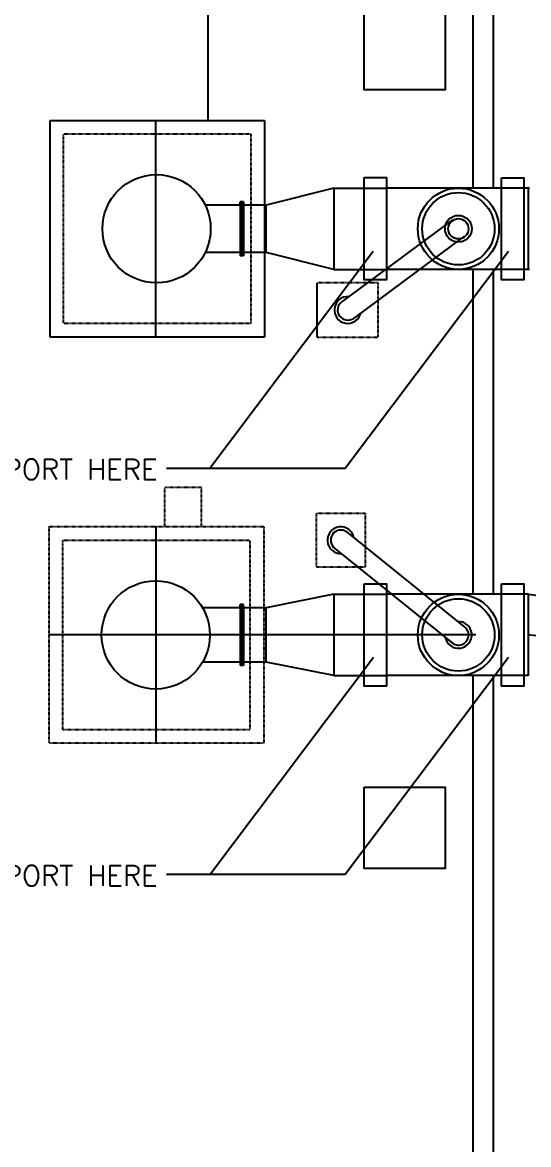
# Model space of a CAD drawing. Header units: inches. Extents: x 72602 to 350810, y -122122 to 43597.
# Drawn here: x 146381 to 150122, y -82661 to -74372 of the extents above; entities that cross this region are included whole.
import ezdxf

# ---------------------------------------------------------------- set-up
doc = ezdxf.new("R2010")
doc.units = ezdxf.units.IN
doc.header["$MEASUREMENT"] = 0
doc.linetypes.add('HIDDEN', pattern=[0.375, 0.25, -0.125])
doc.layers.add('M-X-BKGD', color=8, linetype='Continuous')
doc.styles.add('SIMS', font='simplex.shx')
doc.styles.get("Standard").update_dxf_attribs({"font": 'arial.ttf'})
doc.dimstyles.get("Standard").update_dxf_attribs({"dimtxt": 0.18, "dimasz": 0.18, "dimexe": 0.18, "dimexo": 0.0625, "dimgap": 0.09, "dimtad": 0, "dimtih": 1, "dimtoh": 1, "dimdec": 4, "dimzin": 0, "dimdsep": 46, "dimtxsty": 'Standard', "dimcen": 0.09, "dimadec": 0, "dimazin": 0, "dimtfac": 1, "dimtdec": 4, "dimtofl": 0, "dimtmove": 0, "dimatfit": 3, "dimfxl": 1, "dimtolj": 1, "dimtzin": 0, "dimarcsym": 0})

msp = doc.modelspace()

# ---------------------------------------------------------------- linework, layer by layer
at = {"layer": 'M-X-BKGD'}
for p, q in [((147754.3, -75096.3), (147754.3, -65071.8)), ((147754.3, -75096.3), (147754.3, -65071.8)), ((148681.9, -75596.4), (148181.9, -75721.4)), ((148681.9, -75596.4), (148181.9, -75721.4)), ((148681.9, -75596.4), (148681.9, -76196.4)), ((148681.9, -75596.4), (148681.9, -76196.4)), ((148681.9, -75596.4), (149071.5, -75596.4)), ((150127.4, -75596.4), (149071.5, -75596.4)), ((150127.4, -75596.4), (149071.5, -75596.4)), ((150121.5, -76196.4), (150121.5, -75596.4)), ((150121.5, -76196.4), (150121.5, -75596.4)), ((147989.4, -75721.4), (147731.6, -75721.4)), ((147989.4, -75721.4), (147731.6, -75721.4)), ((147989.4, -75696.4), (147989.4, -76096.4)), ((147989.4, -75721.4), (147989.4, -75696.4)), ((148014.4, -75696.4), (147989.4, -75696.4)), ((147989.4, -75696.4), (147989.4, -76096.4)), ((147989.4, -75721.4), (147989.4, -75696.4)), ((148014.4, -75696.4), (147989.4, -75696.4)), ((148001.9, -75696.4), (148001.9, -76096.4)), ((148001.9, -75696.4), (148001.9, -76096.4)), ((148014.4, -75696.4), (148014.4, -76096.4)), ((148014.4, -75721.4), (148014.4, -75696.4)), ((148014.4, -75696.4), (148014.4, -76096.4)), ((148014.4, -75721.4), (148014.4, -75696.4)), ((148181.9, -75721.4), (148014.4, -75721.4)), ((148181.9, -75721.4), (148014.4, -75721.4)), ((148181.9, -76071.4), (148181.9, -75721.4)), ((148181.9, -76071.4), (148181.9, -75721.4)), ((149558.1, -75830.5), (148742.8, -76434.3)), ((149558.1, -75830.5), (148742.8, -76434.3)), ((149642.3, -75954.6), (148827, -76558.5)), ((149642.3, -75954.6), (148827, -76558.5)), ((147989.4, -76071.4), (147731.6, -76071.4)), ((147989.4, -76071.4), (147731.6, -76071.4)), ((147989.4, -76071.4), (147989.4, -76096.4)), ((147989.4, -76071.4), (147989.4, -76096.4)), ((148181.9, -76071.4), (148014.4, -76071.4)), ((148014.4, -76071.4), (148014.4, -76096.4)), ((148181.9, -76071.4), (148014.4, -76071.4)), ((148014.4, -76071.4), (148014.4, -76096.4)), ((148681.9, -76196.4), (148181.9, -76071.4)), ((148681.9, -76196.4), (148181.9, -76071.4)), ((148014.4, -76096.4), (147989.4, -76096.4)), ((148014.4, -76096.4), (147989.4, -76096.4)), ((148681.9, -76196.4), (149064.1, -76196.4)), ((150127.4, -76196.4), (149071.5, -76196.4)), ((150127.4, -76196.4), (149071.5, -76196.4)), ((148559.9, -76696.4), (148559.9, -76296.4)), ((149644.9, -78834.3), (148787.1, -78143.3)), ((149644.9, -78834.3), (148787.1, -78143.3)), ((149560.7, -78958.4), (148681, -78249.4)), ((149560.7, -78958.4), (148681, -78249.4)), ((148682.2, -78596.3), (148181.9, -78696.4)), ((148682.2, -78596.3), (148181.9, -78696.4)), ((148681.9, -78596.4), (148681.9, -79196.4)), ((148682.2, -78596.3), (149071.5, -78596.3)), ((150121.5, -78596.4), (149071.8, -78596.4)), ((150121.5, -78596.4), (149071.8, -78596.4)), ((150121.5, -78596.4), (150518, -78649.4)), ((150121.5, -79196.4), (150121.5, -78596.4)), ((150121.5, -78596.4), (150518, -78649.4)), ((150121.5, -79196.4), (150121.5, -78596.4)), ((147989.4, -78696.4), (147718.3, -78696.4)), ((147989.4, -78696.4), (147718.3, -78696.4)), ((147989.4, -78696.4), (147989.4, -78671.4)), ((148014.4, -78671.4), (147989.4, -78671.4)), ((147989.4, -78696.4), (147989.4, -78671.4)), ((148014.4, -78671.4), (147989.4, -78671.4)), ((147989.4, -78696.4), (147989.4, -79096.4)), ((147989.4, -78696.4), (147989.4, -79096.4)), ((148001.9, -78671.4), (148001.9, -79121.4)), ((148001.9, -78671.4), (148001.9, -79121.4)), ((148014.4, -78696.4), (148014.4, -78671.4)), ((148014.4, -78696.4), (148014.4, -78671.4)), ((148181.9, -78696.4), (148014.4, -78696.4)), ((148014.4, -78696.4), (148014.4, -79096.4)), ((148181.9, -78696.4), (148014.4, -78696.4)), ((148014.4, -78696.4), (148014.4, -79096.4)), ((148181.9, -79096.4), (148181.9, -78696.4)), ((148181.9, -79096.4), (148181.9, -78696.4)), ((149731.9, -78896.4), (146579.4, -78896.4)), ((147989.4, -79096.4), (147718.3, -79096.4)), ((147989.4, -79096.4), (147718.3, -79096.4)), ((147989.4, -79096.4), (147989.4, -79121.4)), ((147989.4, -79096.4), (147989.4, -79121.4)), ((148014.4, -79121.4), (147989.4, -79121.4)), ((148014.4, -79121.4), (147989.4, -79121.4)), ((148181.9, -79096.4), (148014.4, -79096.4)), ((148014.4, -79096.4), (148014.4, -79121.4)), ((148181.9, -79096.4), (148014.4, -79096.4)), ((148014.4, -79096.4), (148014.4, -79121.4)), ((148681.6, -79196.3), (148181.9, -79096.4)), ((148681.6, -79196.3), (148181.9, -79096.4)), ((148681.9, -79196.4), (149071.3, -79196.4)), ((150121.5, -79196.4), (149071.3, -79196.4)), ((150121.5, -79196.4), (149071.3, -79196.4))]:
    msp.add_line(p, q, dxfattribs=at)
at = {"layer": 'M-X-BKGD', "ltscale": 0.4}
for p, q in [((149711.5, -75596.4), (149711.5, -66196.4)), ((149711.5, -75596.4), (149711.5, -66196.4)), ((149861.5, -75596.4), (149861.5, -66196.4)), ((149861.5, -75596.4), (149861.5, -66196.4)), ((146585.2, -75096.4), (148170.2, -75096.4)), ((146585.2, -76696.4), (146585.2, -75096.4)), ((146585.2, -75096.4), (148170.2, -75096.4)), ((146585.2, -76696.4), (146585.2, -75096.4)), ((148170.2, -75096.4), (148170.2, -76696.4)), ((148170.2, -75096.4), (148170.2, -76696.4)), ((149711.5, -78596.4), (149711.5, -76196.4)), ((149711.5, -78596.4), (149711.5, -76196.4)), ((149861.5, -78596.4), (149861.5, -76196.4)), ((149861.5, -78596.4), (149861.5, -76196.4)), ((148170.2, -76696.4), (146585.2, -76696.4)), ((148170.2, -76696.4), (146585.2, -76696.4)), ((149711.5, -81596.4), (149711.5, -79196.4)), ((149711.5, -81596.4), (149711.5, -79196.4)), ((149861.5, -81596.4), (149861.5, -79196.4)), ((149861.5, -81596.4), (149861.5, -79196.4)), ((149711.5, -85870.6), (149711.5, -81596.4)), ((149711.5, -85870.6), (149711.5, -81596.4)), ((149861.5, -85870.6), (149861.5, -81596.4)), ((149861.5, -85870.6), (149861.5, -81596.4))]:
    msp.add_line(p, q, dxfattribs=at)
at = {"layer": 'M-X-BKGD', "ltscale": 0.003}
for p, q in [((147364.7, -75096.4), (147364.7, -76696.4)), ((147364.7, -75096.4), (147364.7, -76696.4)), ((147366.1, -78096.4), (147366.1, -79696.4)), ((147366.1, -78096.4), (147366.1, -79696.4)), ((150468.2, -78945.1), (150121.5, -78896.4)), ((150468.2, -78945.1), (150121.5, -78896.4))]:
    msp.add_line(p, q, dxfattribs=at)
at = {"layer": 'M-X-BKGD', "linetype": 'HIDDEN', "ltscale": 0.4}
for p, q in [((146685.2, -75196.4), (148067.9, -75196.4)), ((146685.2, -76596.4), (146685.2, -75196.4)), ((146685.2, -75196.4), (148067.9, -75196.4)), ((146685.2, -76596.4), (146685.2, -75196.4)), ((148067.9, -75196.4), (148067.9, -76596.4)), ((148067.9, -75196.4), (148067.9, -76596.4)), ((149009.9, -76296.4), (148559.9, -76296.4)), ((149009.9, -76296.4), (148559.9, -76296.4)), ((149009.9, -76696.4), (149009.9, -76296.4)), ((149009.9, -76696.4), (149009.9, -76296.4)), ((148067.9, -76596.4), (146685.2, -76596.4)), ((148067.9, -76596.4), (146685.2, -76596.4)), ((148559.9, -76696.4), (149009.9, -76696.4)), ((148559.9, -76696.4), (149009.9, -76696.4)), ((147434.4, -78096.4), (147434.4, -77806.4)), ((147704.4, -77806.4), (147434.4, -77806.4)), ((147434.4, -78096.4), (147434.4, -77806.4)), ((147704.4, -77806.4), (147434.4, -77806.4)), ((147704.4, -78096.4), (147704.4, -77806.4)), ((147704.4, -78096.4), (147704.4, -77806.4)), ((148554, -78396.4), (148554, -77996.4)), ((148554, -77996.4), (148914, -77996.4)), ((148554, -78396.4), (148554, -77996.4)), ((148554, -77996.4), (148914, -77996.4)), ((148914, -77996.4), (148914, -78396.4)), ((148914, -77996.4), (148914, -78396.4)), ((146579.4, -78096.4), (148164.4, -78096.4)), ((146579.4, -79696.4), (146579.4, -78096.4)), ((146579.4, -78096.4), (148164.4, -78096.4)), ((146579.4, -79696.4), (146579.4, -78096.4)), ((148164.4, -78096.4), (148164.4, -79696.4)), ((148164.4, -78096.4), (148164.4, -79696.4)), ((146679.4, -78196.4), (148062, -78196.4)), ((146679.4, -79596.4), (146679.4, -78196.4)), ((146679.4, -78196.4), (148062, -78196.4)), ((146679.4, -79596.4), (146679.4, -78196.4)), ((148062, -78196.4), (148062, -79596.4)), ((148062, -78196.4), (148062, -79596.4)), ((148914, -78396.4), (148554, -78396.4)), ((148914, -78396.4), (148554, -78396.4)), ((148062, -79596.4), (146679.4, -79596.4)), ((148062, -79596.4), (146679.4, -79596.4)), ((148164.4, -79696.4), (146579.4, -79696.4)), ((148164.4, -79696.4), (146579.4, -79696.4))]:
    msp.add_line(p, q, dxfattribs=at)
at = {"layer": 'M-X-BKGD', "color": 5}
for p, q in [((149071.5, -75596.4), (149071.5, -76196.4)), ((149071.5, -78596.4), (149071.3, -79196.4)), ((149071.5, -78596.4), (149071.5, -79196.4))]:
    msp.add_line(p, q, dxfattribs=at)
at = {"layer": 'M-X-BKGD', "ltscale": 0.2}
for points in [[(148905.7, -74270.6), (149505.7, -74270.6), (149505.7, -74870.6), (148905.7, -74870.6)], [(148905.7, -74270.6), (149505.7, -74270.6), (149505.7, -74870.6), (148905.7, -74870.6)], [(148905.7, -80020.6), (149505.7, -80020.6), (149505.7, -80620.6), (148905.7, -80620.6)], [(148905.7, -80020.6), (149505.7, -80020.6), (149505.7, -80620.6), (148905.7, -80620.6)]]:
    msp.add_lwpolyline(points, close=True, dxfattribs=at)
at = {"layer": 'M-X-BKGD', "color": 5}
for points in [[(148905.6, -75518.9), (149071.5, -75518.9), (149071.5, -76273.8), (148905.6, -76273.8)], [(149920.3, -75519), (150086.2, -75519), (150086.2, -76273.8), (149920.3, -76273.8)], [(148905.6, -78518.9), (149071.5, -78518.9), (149071.5, -79273.8), (148905.6, -79273.8)], [(149920.3, -78518.9), (150086.2, -78518.9), (150086.2, -79273.8), (149920.3, -79273.8)]]:
    msp.add_lwpolyline(points, close=True, dxfattribs=at)
at = {"layer": 'M-X-BKGD'}
for centre, radius in [((147371.9, -75896.4), 400), ((147371.9, -75896.4), 400), ((149602.8, -75896.4), 300), ((149602.8, -75896.4), 300), ((149602.8, -75896.4), 267.3), ((149602.8, -75896.4), 267.3), ((149602.8, -75896.4), 98.8), ((149602.8, -75896.4), 98.8), ((149602.8, -75896.4), 75), ((149602.8, -75896.4), 75), ((147366.1, -78896.4), 400), ((147366.1, -78896.4), 400), ((149602.8, -78896.4), 300), ((149602.8, -78896.4), 300), ((149602.8, -78896.4), 267.3), ((149602.8, -78896.4), 267.3)]:
    msp.add_circle(centre, radius, dxfattribs=at)
for centre, radius, start, end in [((148784.9, -76496.4), 98.8, 85.84215, 347.20382), ((148784.9, -76496.4), 98.8, 85.84215, 347.20382), ((148784.9, -76496.4), 75, 124.1589, 304.1589), ((148784.9, -76496.4), 75, 124.1589, 304.1589), ((148734, -78196.4), 98.8, 10.14214, 272.1352), ((148734, -78196.4), 98.8, 10.14214, 272.1352), ((148734, -78196.4), 75, 45, 225), ((148734, -78196.4), 75, 45, 225), ((149602.8, -78896.4), 98.8, 191.42006, 92.98125), ((149602.8, -78896.4), 98.8, 191.42006, 92.98125), ((149602.8, -78896.4), 75, 228.51927, 55.8411), ((149602.8, -78896.4), 75, 228.51927, 55.8411)]:
    msp.add_arc(centre, radius, start, end, dxfattribs=at)

# ---------------------------------------------------------------- texts
at = {"layer": 'M-X-BKGD', "color": 3, "char_height": 150, "attachment_point": 3, "style": 'SIMS'}
for insert in [(147379, -77599, -422.2), (147380.4, -80599, -422.2)]:
    msp.add_mtext('\\A1;INSTALL PIPE SUPPORT HERE', dxfattribs=dict(at, insert=insert))

# ---------------------------------------------------------------- leaders
at = {"layer": 'M-X-BKGD'}
for points in [[(148973, -76063.6), (147766, -77666.8), (147445, -77666.8)], [(149972.3, -76063.6), (148765.3, -77666.8), (147766, -77666.8)], [(148974.4, -79063.6), (147767.4, -80666.8), (147446.4, -80666.8)], [(149973.7, -79063.6), (148766.7, -80666.8), (147767.4, -80666.8)]]:
    msp.add_leader(points, dimstyle='Standard', override={"dimscale": 1, "dimasz": 0.08, "dimtad": 0, "dimfxl": 0.009}, dxfattribs=at)

doc.saveas('drawing.dxf')
